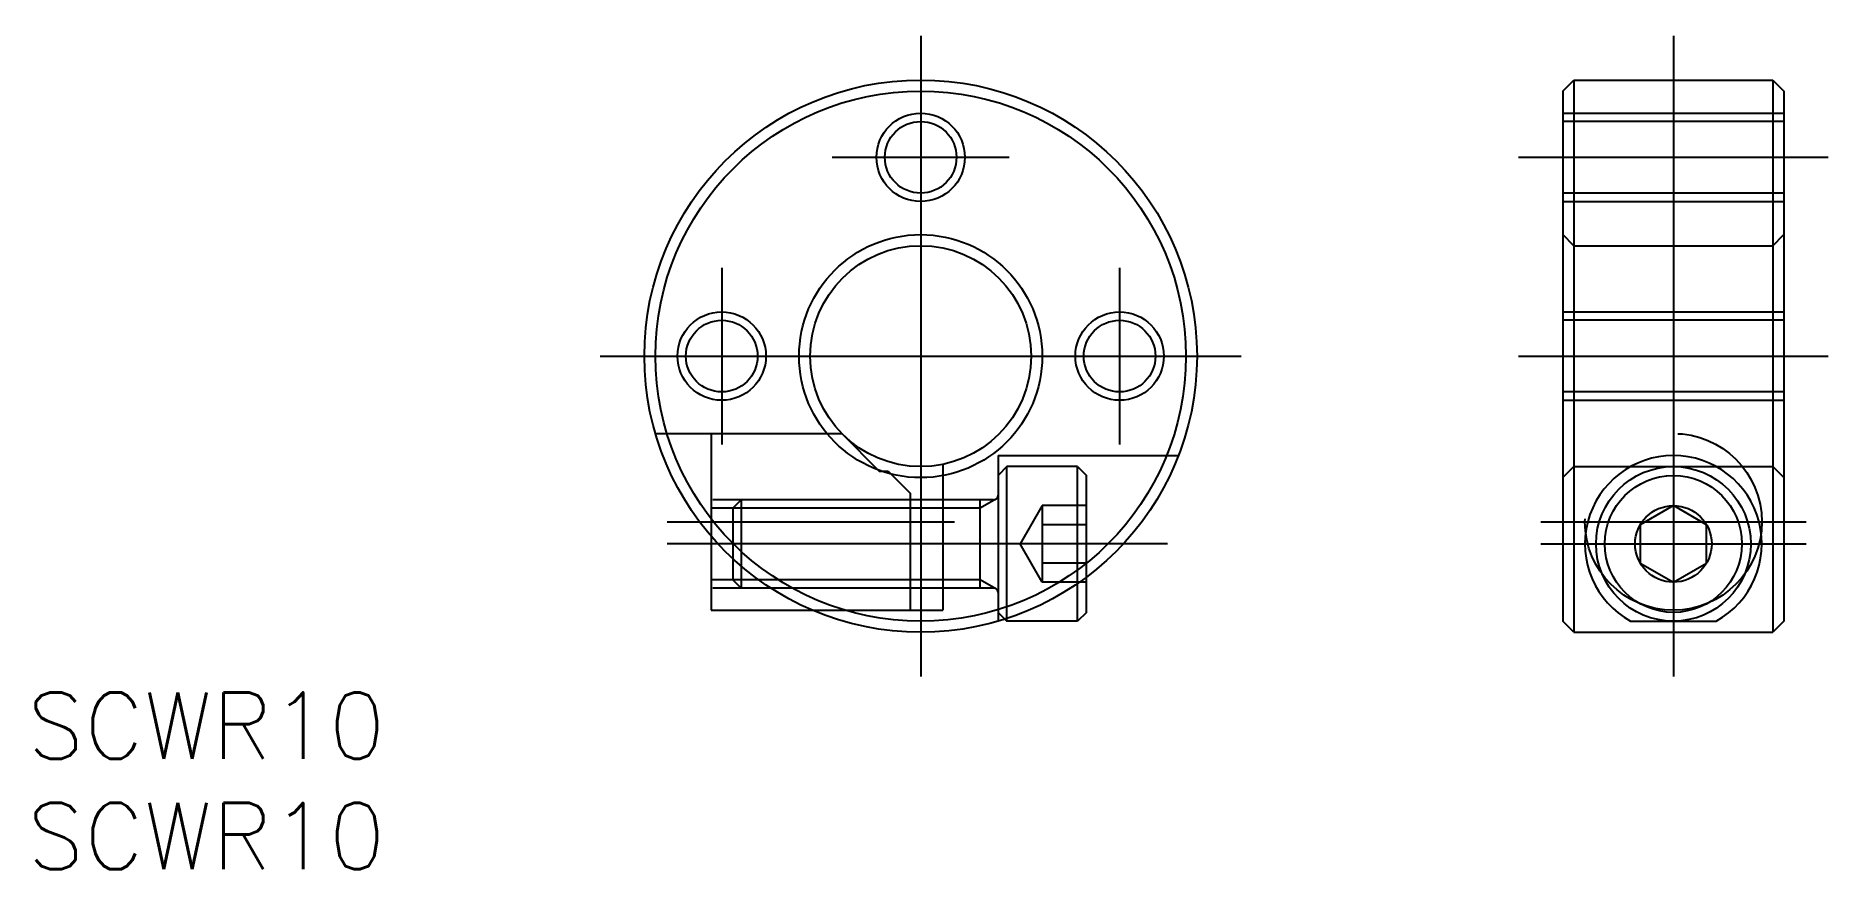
# Model space of a CAD drawing. Extents: x -40 to 41.1, y -23.2 to 14.5.
import ezdxf

# ---------------------------------------------------------------- set-up
doc = ezdxf.new("R2010")
doc.units = 0
doc.linetypes.add('CENTER', pattern=[50.8, 31.75, -6.35, 6.35, -6.35])
doc.linetypes.add('DASHED', pattern=[19.05, 12.7, -6.35])
doc.layers.get('0').update_dxf_attribs({"linetype": 'CONTINUOUS'})
doc.layers.add('CENTER', color=1, linetype='CENTER')
doc.styles.get("Standard").update_dxf_attribs({"font": 'txt.shx', "height": 3, "bigfont": 'bigfont.shx'})

msp = doc.modelspace()

# ---------------------------------------------------------------- linework, layer by layer
at = {"color": 7, "linetype": 'CONTINUOUS'}
for p, q in [((29.05, 12), (29.55, 12.5)), ((29.55, 12.5), (38.55, 12.5)), ((29.55, 12.5), (29.55, -12.5)), ((38.55, 12.5), (39.05, 12)), ((38.55, 12.5), (38.55, -12.5)), ((29.05, 12), (29.05, -12)), ((39.05, 12), (39.05, -12)), ((34.05, -6.768), (32.55, -7.634)), ((35.55, -7.634), (34.05, -6.768)), ((32.55, -7.634), (32.55, -9.366)), ((35.55, -9.366), (35.55, -7.634)), ((-9.471, -8.158), (-9.471, -11.5)), ((32.55, -9.366), (34.05, -10.232)), ((34.05, -10.232), (35.55, -9.366)), ((7.1, -12), (7.1, -10.288)), ((7.5, -11.6), (7.5, -10)), ((-9.471, -11.5), (-4.899, -11.5)), ((3.806, -11.906), (3.9, -12)), ((3.9, -12), (3.9, -11.876)), ((7.1, -12), (3.9, -12)), ((7.5, -11.6), (7.1, -12)), ((29.55, -12.5), (29.05, -12)), ((32.114, -12), (35.987, -12)), ((39.05, -12), (38.55, -12.5)), ((29.55, -12.5), (38.55, -12.5))]:
    msp.add_line(p, q, dxfattribs=at)
at = {"color": 3, "linetype": 'DASHED'}
for p, q in [((29.05, 11), (39.05, 11)), ((39.05, 10.621), (29.05, 10.621)), ((39.05, 7.379), (29.05, 7.379)), ((29.05, 7), (39.05, 7)), ((29.55, 5), (29.05, 5.5)), ((29.55, 5), (38.55, 5)), ((38.55, 5), (39.05, 5.5)), ((29.05, 2), (39.05, 2)), ((39.05, 1.621), (29.05, 1.621)), ((39.05, -1.621), (29.05, -1.621)), ((29.05, -2), (39.05, -2)), ((-12, -3.5), (-3.571, -3.5)), ((-9.471, -3.5), (-9.471, -8.158)), ((-3.571, -3.5), (-1.871, -5.2)), ((3.5, -4.5), (11.662, -4.5)), ((3.5, -4.5), (3.5, -12)), ((-1.871, -5.2), (-1.471, -5.2)), ((-1.471, -5.2), (-0.471, -6.2)), ((1, -4.899), (1, -11.5)), ((3.9, -5), (3.5, -5.4)), ((7.1, -5), (3.9, -5)), ((3.9, -11.876), (3.9, -5)), ((7.1, -5), (7.5, -5.4)), ((7.1, -10.288), (7.1, -5)), ((7.5, -10), (7.5, -5.4)), ((29.05, -5.5), (29.55, -5)), ((29.55, -5), (38.55, -5)), ((39.05, -5.5), (38.55, -5)), ((-0.471, -6.2), (-0.471, -11.5)), ((3.4, -6.473), (2.697, -6.879)), ((3.3, -6.5), (-9.471, -6.5)), ((2.697, -6.879), (-9.471, -6.879)), ((-8.121, -6.5), (-8.5, -6.879)), ((-8.5, -6.879), (-8.5, -10.121)), ((-8.121, -6.5), (-8.121, -10.5)), ((2.697, -10.5), (2.697, -6.5)), ((5.5, -6.768), (4.5, -8.5)), ((7.5, -6.768), (5.5, -6.768)), ((5.5, -6.768), (5.5, -10.232)), ((7.5, -7.634), (5.5, -7.634)), ((5.5, -10.232), (4.5, -8.5)), ((7.5, -9.366), (5.5, -9.366)), ((2.697, -10.121), (-9.471, -10.121)), ((3.3, -10.5), (-9.471, -10.5)), ((-8.5, -10.121), (-8.121, -10.5)), ((3.4, -10.527), (2.697, -10.121)), ((7.5, -10.232), (5.5, -10.232)), ((-4.899, -11.5), (1, -11.5)), ((3.5, -11.6), (3.806, -11.906))]:
    msp.add_line(p, q, dxfattribs=at)
at = {"color": 7, "linetype": 'CONTINUOUS'}
for centre, radius in [((0, 0), 12.5), ((0, 0), 12), ((0, 9), 1.621), ((0, 0), 5.5), ((0, 0), 5), ((-9, 0), 1.621), ((9, 0), 1.621), ((34.05, -8.5), 3.5), ((34.05, -8.5), 3.1), ((34.05, -8.5), 1.732)]:
    msp.add_circle(centre, radius, dxfattribs=at)
at = {"color": 3, "linetype": 'CONTINUOUS'}
for centre in [(0, 9), (-9, 0), (9, 0)]:
    msp.add_circle(centre, 2, dxfattribs=at)
at = {"color": 3, "linetype": 'DASHED'}
msp.add_circle((34.05, -7.5), 4, dxfattribs=at)
at = {"color": 7, "linetype": 'CONTINUOUS'}
msp.add_arc((34.05, -8.5), 4, 298.95502, 241.04498, dxfattribs=at)
at = {"color": 3, "linetype": 'DASHED'}
for centre, start, end in [((3.3, -6.3), 270, 0), ((3.3, -10.7), 0, 90)]:
    msp.add_arc(centre, 0.2, start, end, dxfattribs=at)
at = {"layer": 'CENTER', "color": 1, "linetype": 'CENTER'}
for p, q in [((0, 14.5), (0, -14.5)), ((34.05, 14.5), (34.05, -14.5)), ((-4, 9), (4, 9)), ((27.05, 9), (41.05, 9)), ((-9, 4), (-9, -4)), ((9, 4), (9, -4)), ((-14.5, 0), (14.5, 0)), ((27.05, 0), (41.05, 0)), ((-11.471, -7.5), (1.529, -7.5)), ((28.05, -7.5), (40.05, -7.5)), ((11.165, -8.5), (-11.471, -8.5)), ((28.05, -8.5), (40.05, -8.5))]:
    msp.add_line(p, q, dxfattribs=at)

# ---------------------------------------------------------------- texts
at = {"color": 7, "linetype": 'CONTINUOUS'}
for p in [(-40.412, -18.225), (-40.412, -23.225)]:
    msp.add_text('SCWR10', height=3, dxfattribs=at).set_placement(p)

doc.saveas('drawing.dxf')
